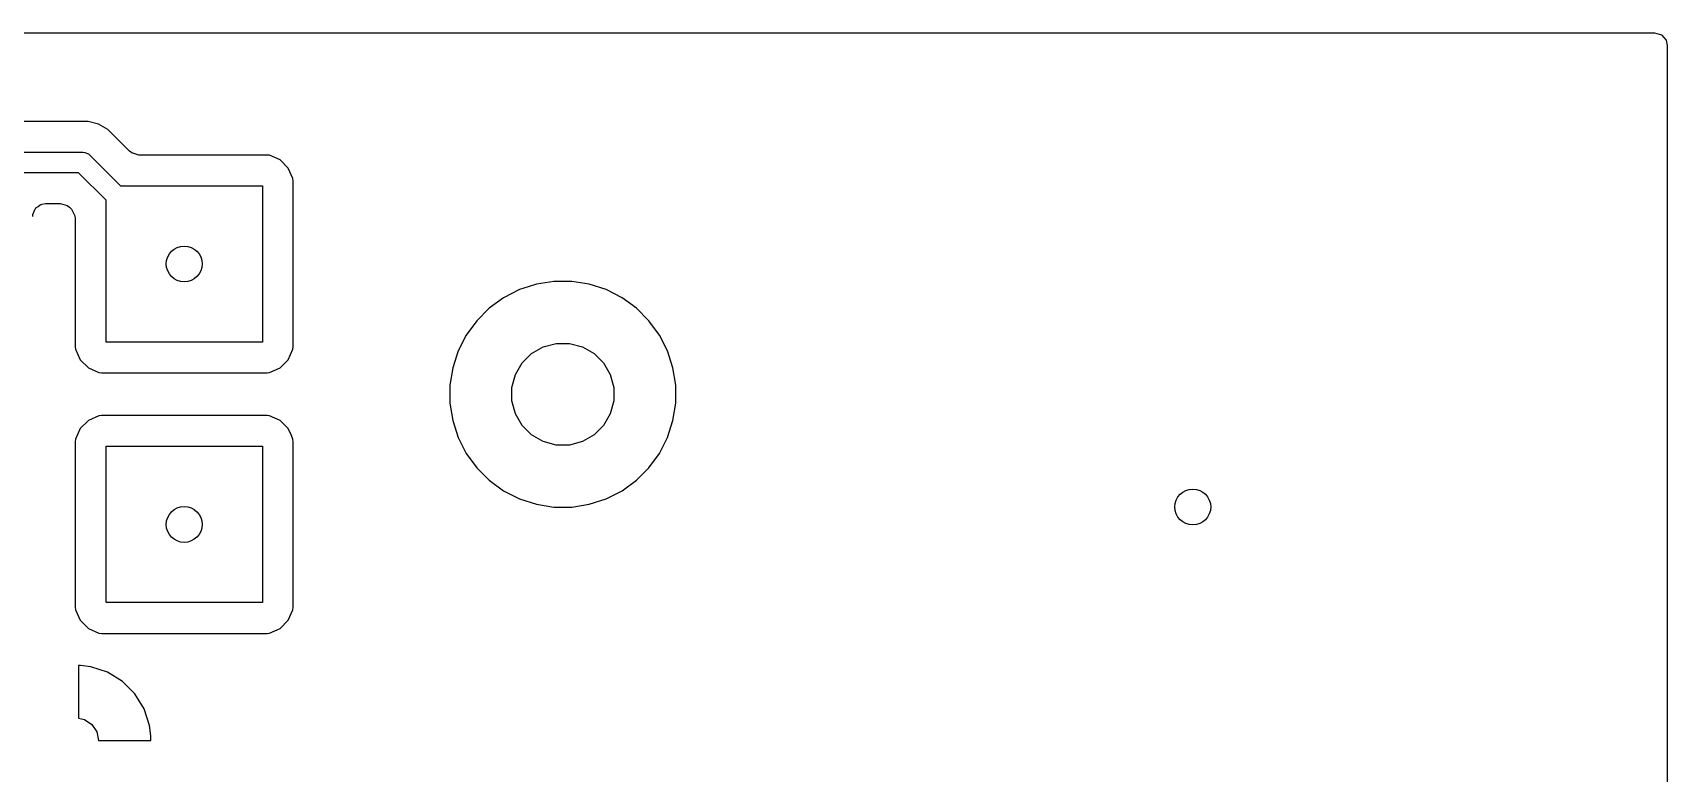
# Model space of a CAD drawing. Extents: x 0.22 to 1.78, y 0.22 to 1.38.
# Drawn here: x 1.155 to 1.782, y 1.098 to 1.382 of the extents above; entities that cross this region are included whole.
import ezdxf

# ---------------------------------------------------------------- set-up
doc = ezdxf.new("R2010")
doc.units = 0
doc.header["$MEASUREMENT"] = 0
doc.layers.add('BLACK', color=7, linetype='CONTINUOUS')

msp = doc.modelspace()

# ---------------------------------------------------------------- linework, layer by layer
at = {"layer": 'BLACK', "linetype": 'CONTINUOUS'}
for p, q in [((0.22285, 1.38211), (1.77715, 1.38211)), ((1.77715, 1.38211), (1.77983, 1.38132)), ((1.77983, 1.38132), (1.78166, 1.37921)), ((1.78166, 1.37921), (1.78211, 1.37715)), ((1.78211, 1.37715), (1.78211, 0.94555)), ((1.17609, 1.34805), (0.78151, 1.34805)), ((1.1801, 1.34698), (1.17609, 1.34805)), ((1.17609, 1.34805), (1.17609, 1.34805)), ((1.1837, 1.3449), (1.1801, 1.34698)), ((1.1801, 1.34698), (1.1801, 1.34698)), ((1.1801, 1.34698), (1.1801, 1.34698)), ((1.19201, 1.33659), (1.1837, 1.3449)), ((1.1837, 1.3449), (1.1837, 1.3449)), ((1.1837, 1.3449), (1.1837, 1.3449)), ((0.77913, 1.33622), (1.17402, 1.33622)), ((1.17402, 1.33622), (1.17478, 1.33614)), ((1.17478, 1.33614), (1.1762, 1.33556)), ((1.19283, 1.33593), (1.19201, 1.33659)), ((1.1762, 1.33556), (1.1768, 1.33507)), ((1.1768, 1.33507), (1.18856, 1.32331)), ((1.19552, 1.33514), (1.19283, 1.33593)), ((1.24476, 1.33514), (1.19552, 1.33514)), ((1.24575, 1.33502), (1.24476, 1.33514)), ((1.24476, 1.33514), (1.24476, 1.33514)), ((1.24979, 1.33324), (1.24575, 1.33502)), ((1.24575, 1.33502), (1.24575, 1.33502)), ((1.25292, 1.33011), (1.24979, 1.33324)), ((1.24979, 1.33324), (1.24979, 1.33324)), ((1.25471, 1.32606), (1.25292, 1.33011)), ((1.25292, 1.33011), (1.25292, 1.33011)), ((1.17238, 1.32835), (0.78076, 1.32835)), ((1.18299, 1.31774), (1.17238, 1.32835)), ((1.25482, 1.32507), (1.25471, 1.32606)), ((1.25482, 1.26154), (1.25482, 1.32507)), ((1.18299, 1.26331), (1.18299, 1.31774)), ((1.18856, 1.32331), (1.24299, 1.32331)), ((1.24299, 1.32331), (1.24299, 1.26331)), ((1.15482, 1.31156), (1.15492, 1.3119)), ((1.15487, 1.31226), (1.15531, 1.31322)), ((1.15492, 1.3119), (1.15487, 1.31226)), ((1.15531, 1.31322), (1.15561, 1.31424)), ((1.15561, 1.31424), (1.15588, 1.31447)), ((1.15588, 1.31447), (1.15603, 1.3148)), ((1.15603, 1.3148), (1.15692, 1.31538)), ((1.15692, 1.31538), (1.15772, 1.31607)), ((1.15772, 1.31607), (1.15814, 1.31616)), ((1.15814, 1.31616), (1.15839, 1.31631)), ((1.15839, 1.31631), (1.15978, 1.31652)), ((1.15978, 1.31652), (1.16543, 1.31652)), ((1.16543, 1.31652), (1.16811, 1.31573)), ((1.16811, 1.31573), (1.16894, 1.31506)), ((1.16894, 1.31506), (1.16971, 1.31429)), ((1.16971, 1.31429), (1.17105, 1.31184)), ((1.17105, 1.31184), (1.17116, 1.31078)), ((1.17116, 1.31078), (1.17116, 1.26154)), ((1.35486, 1.28663), (1.34812, 1.28557)), ((1.36168, 1.28663), (1.35486, 1.28663)), ((1.36841, 1.28557), (1.36168, 1.28663)), ((1.33556, 1.28036), (1.33004, 1.27635)), ((1.34164, 1.28346), (1.33556, 1.28036)), ((1.34501, 1.28456), (1.34164, 1.28346)), ((1.34164, 1.28346), (1.34164, 1.28346)), ((1.34164, 1.28346), (1.34164, 1.28346)), ((1.34812, 1.28557), (1.34501, 1.28456)), ((1.34812, 1.28557), (1.34812, 1.28557)), ((1.34812, 1.28557), (1.34812, 1.28557)), ((1.3749, 1.28346), (1.36841, 1.28557)), ((1.38098, 1.28036), (1.3749, 1.28346)), ((1.3749, 1.28346), (1.3749, 1.28346)), ((1.3749, 1.28346), (1.3749, 1.28346)), ((1.38649, 1.27635), (1.38098, 1.28036)), ((1.33004, 1.27635), (1.32522, 1.27153)), ((1.39132, 1.27153), (1.38649, 1.27635)), ((1.32522, 1.27153), (1.32121, 1.26602)), ((1.39169, 1.27102), (1.39132, 1.27153)), ((1.39532, 1.26602), (1.39169, 1.27102)), ((1.17116, 1.26154), (1.17116, 1.26154)), ((1.17116, 1.26154), (1.17128, 1.26055)), ((1.24299, 1.26331), (1.18299, 1.26331)), ((1.25471, 1.26055), (1.25482, 1.26154)), ((1.32121, 1.26602), (1.31812, 1.25994)), ((1.34628, 1.25892), (1.35073, 1.26149)), ((1.35073, 1.26149), (1.3557, 1.26282)), ((1.3557, 1.26282), (1.36084, 1.26282)), ((1.36084, 1.26282), (1.3658, 1.26149)), ((1.3658, 1.26149), (1.37025, 1.25892)), ((1.39842, 1.25994), (1.39532, 1.26602)), ((1.17128, 1.26055), (1.17128, 1.26055)), ((1.17128, 1.26055), (1.17306, 1.25651)), ((1.17306, 1.25651), (1.17619, 1.25338)), ((1.24979, 1.25338), (1.25292, 1.25651)), ((1.25292, 1.25651), (1.25471, 1.26055)), ((1.31812, 1.25994), (1.31601, 1.25345)), ((1.31812, 1.25994), (1.31812, 1.25994)), ((1.31812, 1.25994), (1.31812, 1.25994)), ((1.34008, 1.25084), (1.34265, 1.25529)), ((1.34265, 1.25529), (1.34628, 1.25892)), ((1.37025, 1.25892), (1.37388, 1.25529)), ((1.37388, 1.25529), (1.37645, 1.25084)), ((1.40053, 1.25345), (1.39842, 1.25994)), ((1.17619, 1.25338), (1.17619, 1.25338)), ((1.17619, 1.25338), (1.17619, 1.25338)), ((1.17619, 1.25338), (1.18024, 1.25159)), ((1.18024, 1.25159), (1.18123, 1.25148)), ((1.18123, 1.25148), (1.24476, 1.25148)), ((1.24476, 1.25148), (1.24575, 1.25159)), ((1.24575, 1.25159), (1.24979, 1.25338)), ((1.31601, 1.25345), (1.31494, 1.24672)), ((1.33875, 1.24588), (1.34008, 1.25084)), ((1.37645, 1.25084), (1.37778, 1.24588)), ((1.40159, 1.24672), (1.40053, 1.25345)), ((1.31494, 1.24672), (1.31494, 1.2399)), ((1.33875, 1.24074), (1.33875, 1.24588)), ((1.37778, 1.24588), (1.37778, 1.24074)), ((1.40159, 1.2399), (1.40159, 1.24672)), ((1.31494, 1.2399), (1.31601, 1.23316)), ((1.34008, 1.23577), (1.33875, 1.24074)), ((1.34265, 1.23132), (1.34008, 1.23577)), ((1.37645, 1.23577), (1.37388, 1.23132)), ((1.37778, 1.24074), (1.37645, 1.23577)), ((1.40053, 1.23316), (1.40159, 1.2399)), ((1.17306, 1.23011), (1.17128, 1.22606)), ((1.17619, 1.23324), (1.17306, 1.23011)), ((1.17306, 1.23011), (1.17306, 1.23011)), ((1.18024, 1.23502), (1.17619, 1.23324)), ((1.18123, 1.23514), (1.18024, 1.23502)), ((1.18024, 1.23502), (1.18024, 1.23502)), ((1.24476, 1.23514), (1.18123, 1.23514)), ((1.18123, 1.23514), (1.18123, 1.23514)), ((1.24575, 1.23502), (1.24476, 1.23514)), ((1.24979, 1.23324), (1.24575, 1.23502)), ((1.24575, 1.23502), (1.24575, 1.23502)), ((1.25292, 1.23011), (1.24979, 1.23324)), ((1.24979, 1.23324), (1.24979, 1.23324)), ((1.25409, 1.22746), (1.25292, 1.23011)), ((1.31601, 1.23316), (1.31812, 1.22668)), ((1.34628, 1.22769), (1.34265, 1.23132)), ((1.37388, 1.23132), (1.37025, 1.22769)), ((1.39842, 1.22668), (1.40053, 1.23316)), ((1.17128, 1.22606), (1.17116, 1.22507)), ((1.17116, 1.22507), (1.17116, 1.16154)), ((1.18299, 1.16331), (1.18299, 1.22331)), ((1.18299, 1.22331), (1.24299, 1.22331)), ((1.24299, 1.22331), (1.24299, 1.16331)), ((1.25471, 1.22606), (1.25409, 1.22746)), ((1.25482, 1.22507), (1.25471, 1.22606)), ((1.25482, 1.16154), (1.25482, 1.22507)), ((1.31812, 1.22668), (1.31812, 1.22668)), ((1.31812, 1.22668), (1.31812, 1.22668)), ((1.31812, 1.22668), (1.32121, 1.2206)), ((1.35073, 1.22512), (1.34628, 1.22769)), ((1.3557, 1.22379), (1.35073, 1.22512)), ((1.36084, 1.22379), (1.3557, 1.22379)), ((1.3658, 1.22512), (1.36084, 1.22379)), ((1.37025, 1.22769), (1.3658, 1.22512)), ((1.39532, 1.2206), (1.39842, 1.22668)), ((1.32121, 1.2206), (1.32522, 1.21508)), ((1.39132, 1.21508), (1.39532, 1.2206)), ((1.32522, 1.21508), (1.33004, 1.21026)), ((1.38649, 1.21026), (1.39132, 1.21508)), ((1.33004, 1.21026), (1.33004, 1.21026)), ((1.33004, 1.21026), (1.33556, 1.20625)), ((1.33556, 1.20625), (1.34164, 1.20315)), ((1.3749, 1.20315), (1.38098, 1.20625)), ((1.38098, 1.20625), (1.38649, 1.21026)), ((1.34164, 1.20315), (1.34812, 1.20105)), ((1.34812, 1.20105), (1.35486, 1.19998)), ((1.35486, 1.19998), (1.35486, 1.19998)), ((1.35486, 1.19998), (1.36168, 1.19998)), ((1.36168, 1.19998), (1.36841, 1.20105)), ((1.36168, 1.19998), (1.36168, 1.19998)), ((1.36841, 1.20105), (1.3749, 1.20315)), ((1.17116, 1.16154), (1.17116, 1.16154)), ((1.17116, 1.16154), (1.17128, 1.16055)), ((1.17128, 1.16055), (1.17128, 1.16055)), ((1.17128, 1.16055), (1.17306, 1.15651)), ((1.24299, 1.16331), (1.18299, 1.16331)), ((1.25292, 1.15651), (1.25471, 1.16055)), ((1.25471, 1.16055), (1.25482, 1.16154)), ((1.17306, 1.15651), (1.17619, 1.15338)), ((1.24979, 1.15338), (1.25292, 1.15651)), ((1.17619, 1.15338), (1.17619, 1.15338)), ((1.17619, 1.15338), (1.17619, 1.15338)), ((1.17619, 1.15338), (1.18024, 1.15159)), ((1.18024, 1.15159), (1.18123, 1.15148)), ((1.18123, 1.15148), (1.24476, 1.15148)), ((1.24476, 1.15148), (1.24575, 1.15159)), ((1.24575, 1.15159), (1.24979, 1.15338)), ((1.17318, 1.13909), (1.1724, 1.13909)), ((1.1724, 1.13909), (1.1724, 1.11887)), ((1.17714, 1.13869), (1.17318, 1.13909)), ((1.18354, 1.13657), (1.17714, 1.13869)), ((1.17714, 1.13869), (1.17714, 1.13869)), ((1.18928, 1.13303), (1.18354, 1.13657)), ((1.19405, 1.12826), (1.18928, 1.13303)), ((1.18928, 1.13303), (1.18928, 1.13303)), ((1.19759, 1.12252), (1.19405, 1.12826)), ((1.19405, 1.12826), (1.19405, 1.12826)), ((1.1724, 1.11887), (1.17465, 1.11842)), ((1.17465, 1.11842), (1.17752, 1.1165)), ((1.19971, 1.11611), (1.19759, 1.12252)), ((1.17752, 1.1165), (1.17944, 1.11363)), ((1.17944, 1.11363), (1.18009, 1.11039)), ((1.18009, 1.11039), (1.20012, 1.11039)), ((1.20012, 1.11216), (1.19971, 1.11611)), ((1.19971, 1.11611), (1.19971, 1.11611)), ((1.20012, 1.11039), (1.20012, 1.11216))]:
    msp.add_line(p, q, dxfattribs=at)
at = {"layer": 'BLACK'}
for centre in [(1.21299, 1.29331), (1.6, 1.2), (1.21299, 1.19331)]:
    msp.add_circle(centre, 0.00689, dxfattribs=at)
at = {"layer": 'WHITE'}
for centre in [(1.21299, 1.29331), (1.6, 1.2), (1.21299, 1.19331)]:
    msp.add_circle(centre, 0.00689, dxfattribs=at)

doc.saveas('drawing.dxf')
